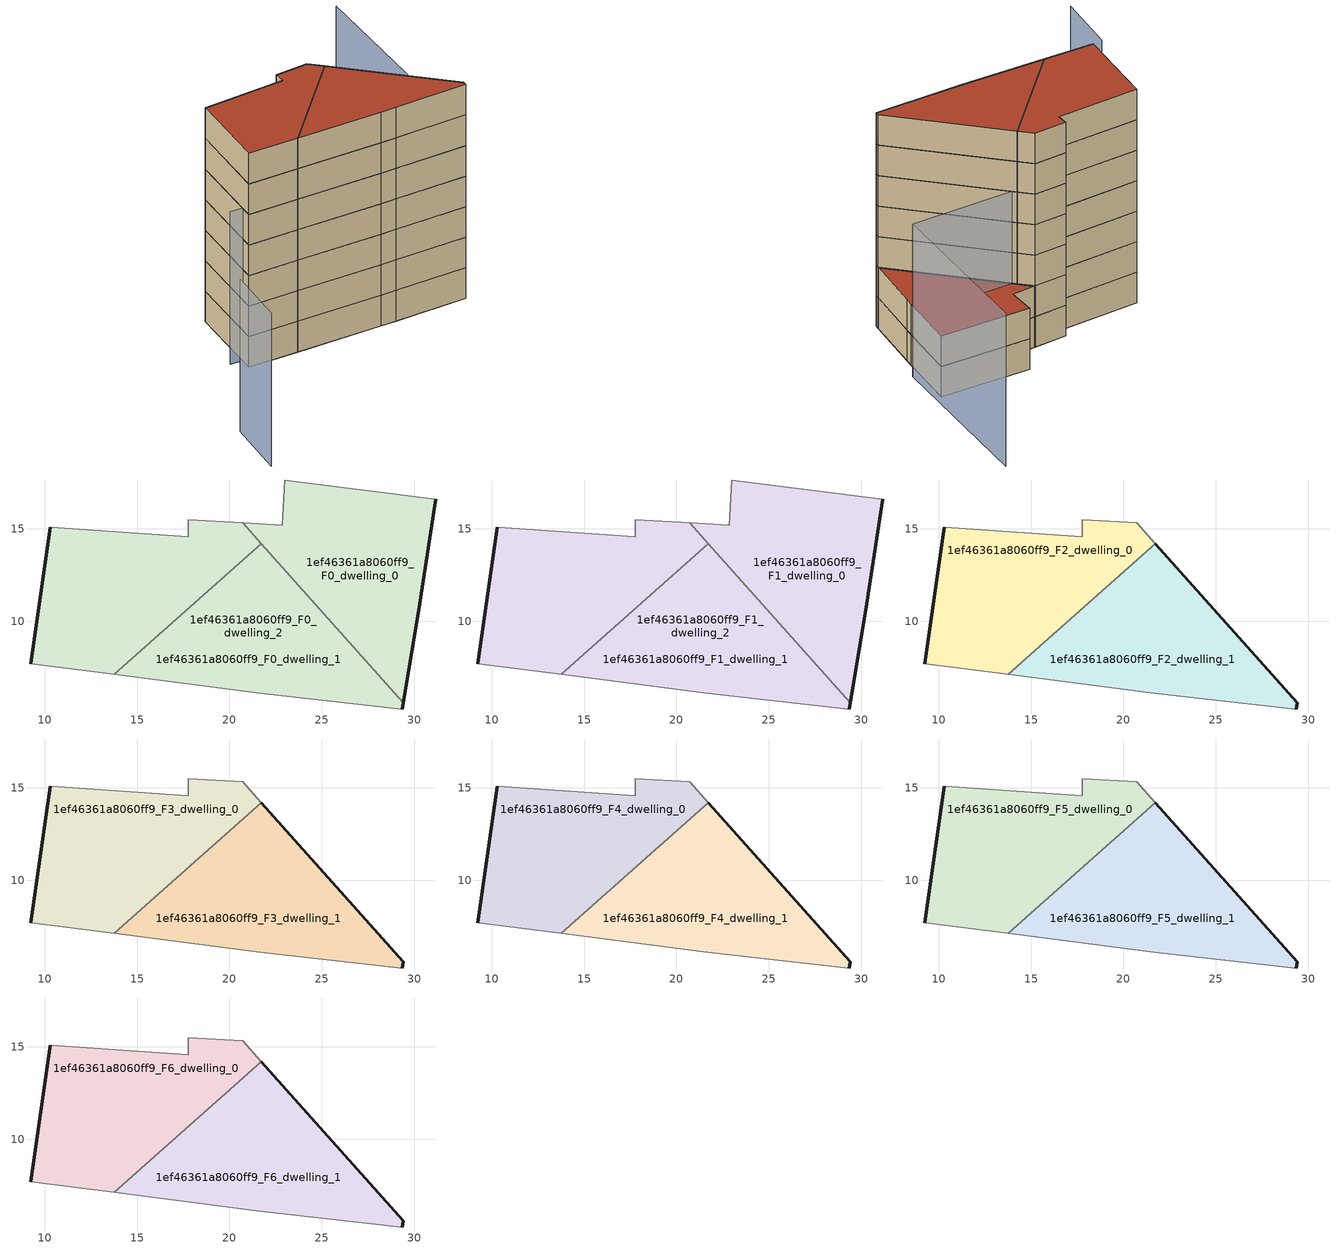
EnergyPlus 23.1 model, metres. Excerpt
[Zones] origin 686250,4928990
1ef46361a8060ff9_F0_dwelling_0
 floor ground (EU_floor_Construction): 29.4,5.57 30.28,10.76 30.4,11.49 31.17,16.59 23,17.64 22.87,15.18 20.73,15.32 z0; 21.72,14.2 20.73,15.32 17.78,15.5 17.78,14.58 10.31,15.09 9.25,7.71 13.77,7.12 z0
 wall outside (EU_wall_Construction): 9.25,7.71 10.31,15.09 z0:3
 wall adiabatic (EU_wall_Construction): 10.31,15.09 17.78,14.58 17.78,15.5 20.73,15.32 / 13.77,7.12 9.25,7.71 z0:3
 wall to 1ef46361a8060ff9_F0_dwelling_1 (EU_wall_Construction): 21.72,14.2 13.77,7.12 z0:3
 wall to 1ef46361a8060ff9_F0_dwelling_2 (EU_wall_Construction): 20.73,15.32 21.72,14.2 z0:3
1ef46361a8060ff9_F0_dwelling_1
 floor ground (EU_floor_Construction): 29.4,5.57 30.28,10.76 30.4,11.49 31.17,16.59 23,17.64 22.87,15.18 20.73,15.32 z0; 29.35,5.25 29.4,5.57 21.72,14.2 13.77,7.12 21.46,6.12 22.86,5.96 z0
 wall outside (EU_wall_Construction): 29.41,5.57 29.35,5.25 z0:3
 wall adiabatic (EU_wall_Construction): 29.35,5.25 22.86,5.96 21.46,6.12 13.77,7.12 z0:3
 wall to 1ef46361a8060ff9_F0_dwelling_2 (EU_wall_Construction): 21.72,14.2 29.41,5.57 z0:3
1ef46361a8060ff9_F0_dwelling_2
 floor ground (EU_floor_Construction): 29.4,5.57 30.28,10.76 30.4,11.49 31.17,16.59 23,17.64 22.87,15.18 20.73,15.32 z0; 21.72,14.2 20.73,15.32 17.78,15.5 17.78,14.58 10.31,15.09 9.25,7.71 13.77,7.12 z0; 29.35,5.25 29.4,5.57 21.72,14.2 13.77,7.12 21.46,6.12 22.86,5.96 z0
 wall outside (EU_wall_Construction): 31.17,16.59 30.4,11.49 30.28,10.76 29.41,5.57 z0:3
 wall adiabatic (EU_wall_Construction): 20.73,15.32 22.87,15.18 23,17.64 31.17,16.59 z0:3
1ef46361a8060ff9_F1_dwelling_0
 floor adiabatic (EU_floor_Construction): 29.4,5.57 30.28,10.76 30.4,11.49 31.17,16.59 23,17.64 22.87,15.18 20.73,15.32 z3; 21.72,14.2 20.73,15.32 17.78,15.5 17.78,14.58 10.31,15.09 9.25,7.71 13.77,7.12 z3
 wall outside (EU_wall_Construction): 9.25,7.71 10.31,15.09 z3:6
 wall adiabatic (EU_wall_Construction): 10.31,15.09 17.78,14.58 17.78,15.5 20.73,15.32 / 13.77,7.12 9.25,7.71 z3:6
 wall to 1ef46361a8060ff9_F1_dwelling_1 (EU_wall_Construction): 21.72,14.2 13.77,7.12 z3:6
 wall to 1ef46361a8060ff9_F1_dwelling_2 (EU_wall_Construction): 20.73,15.32 21.72,14.2 z3:6
 roof outside (EU_floor_Construction): 31.17,16.59 30.4,11.49 30.28,10.76 29.4,5.57 20.73,15.32 22.87,15.18 23,17.64 z6
1ef46361a8060ff9_F1_dwelling_1
 floor to 1ef46361a8060ff9_F0_dwelling_1 (EU_floor_Construction): 29.4,5.57 30.28,10.76 30.4,11.49 31.17,16.59 23,17.64 22.87,15.18 20.73,15.32 z3; 29.35,5.25 29.4,5.57 21.72,14.2 13.77,7.12 21.46,6.12 22.86,5.96 z3
 wall outside (EU_wall_Construction): 29.41,5.57 29.35,5.25 z3:6
 wall adiabatic (EU_wall_Construction): 29.35,5.25 22.86,5.96 21.46,6.12 13.77,7.12 z3:6
 wall to 1ef46361a8060ff9_F1_dwelling_2 (EU_wall_Construction): 21.72,14.2 29.41,5.57 z3:6
 roof outside (EU_floor_Construction): 31.17,16.59 30.4,11.49 30.28,10.76 29.4,5.57 20.73,15.32 22.87,15.18 23,17.64 z6
1ef46361a8060ff9_F1_dwelling_2
 floor to 1ef46361a8060ff9_F0_dwelling_2 (EU_floor_Construction): 31.17,16.59 30.4,11.49 30.28,10.76 29.4,5.57 20.73,15.32 22.87,15.18 23,17.64 z3; 21.72,14.2 20.73,15.32 17.78,15.5 17.78,14.58 10.31,15.09 9.25,7.71 13.77,7.12 z3
 floor adiabatic (EU_floor_Construction): 29.35,5.25 29.4,5.57 21.72,14.2 13.77,7.12 21.46,6.12 22.86,5.96 z3
 wall outside (EU_wall_Construction): 31.17,16.59 30.4,11.49 30.28,10.76 29.41,5.57 z3:6
 wall adiabatic (EU_wall_Construction): 20.73,15.32 22.87,15.18 23,17.64 31.17,16.59 z3:6
 ceiling adiabatic (EU_roof_Construction): 20.73,15.32 21.72,14.2 13.77,7.12 9.25,7.71 10.31,15.09 17.78,14.58 17.78,15.5 z6; 21.72,14.2 29.4,5.57 29.35,5.25 22.86,5.96 21.46,6.12 13.77,7.12 z6
 roof outside (EU_roof_Construction): 31.17,16.59 30.4,11.49 30.28,10.76 29.4,5.57 20.73,15.32 22.87,15.18 23,17.64 z6
1ef46361a8060ff9_F2_dwelling_0
 floor to 1ef46361a8060ff9_F1_dwelling_0 (EU_floor_Construction): 21.72,14.2 20.73,15.32 17.78,15.5 17.78,14.58 10.31,15.09 9.25,7.71 13.77,7.12 z6
 wall outside (EU_wall_Construction): 9.25,7.71 10.31,15.09 z6:9
 wall adiabatic (EU_wall_Construction): 10.31,15.09 17.78,14.58 17.78,15.5 20.73,15.32 21.72,14.2 / 13.77,7.12 9.25,7.71 z6:9
 wall to 1ef46361a8060ff9_F2_dwelling_1 (EU_wall_Construction): 21.72,14.2 13.77,7.12 z6:9
1ef46361a8060ff9_F2_dwelling_1
 floor to 1ef46361a8060ff9_F1_dwelling_1 (EU_floor_Construction): 29.35,5.25 29.4,5.57 21.72,14.2 13.77,7.12 21.46,6.12 22.86,5.96 z6
 wall outside (EU_wall_Construction): 21.72,14.2 29.41,5.57 29.35,5.25 z6:9
 wall adiabatic (EU_wall_Construction): 29.35,5.25 22.86,5.96 21.46,6.12 13.77,7.12 z6:9
1ef46361a8060ff9_F3_dwelling_0
 floor to 1ef46361a8060ff9_F2_dwelling_0 (EU_floor_Construction): 21.72,14.2 20.73,15.32 17.78,15.5 17.78,14.58 10.31,15.09 9.25,7.71 13.77,7.12 z9
 wall outside (EU_wall_Construction): 9.25,7.71 10.31,15.09 z9:12
 wall adiabatic (EU_wall_Construction): 10.31,15.09 17.78,14.58 17.78,15.5 20.73,15.32 21.72,14.2 / 13.77,7.12 9.25,7.71 z9:12
 wall to 1ef46361a8060ff9_F3_dwelling_1 (EU_wall_Construction): 21.72,14.2 13.77,7.12 z9:12
1ef46361a8060ff9_F3_dwelling_1
 floor to 1ef46361a8060ff9_F2_dwelling_1 (EU_floor_Construction): 29.35,5.25 29.4,5.57 21.72,14.2 13.77,7.12 21.46,6.12 22.86,5.96 z9
 wall outside (EU_wall_Construction): 21.72,14.2 29.41,5.57 29.35,5.25 z9:12
 wall adiabatic (EU_wall_Construction): 29.35,5.25 22.86,5.96 21.46,6.12 13.77,7.12 z9:12
1ef46361a8060ff9_F4_dwelling_0
 floor to 1ef46361a8060ff9_F3_dwelling_0 (EU_floor_Construction): 21.72,14.2 20.73,15.32 17.78,15.5 17.78,14.58 10.31,15.09 9.25,7.71 13.77,7.12 z12
 wall outside (EU_wall_Construction): 9.25,7.71 10.31,15.09 z12:15
 wall adiabatic (EU_wall_Construction): 10.31,15.09 17.78,14.58 17.78,15.5 20.73,15.32 21.72,14.2 / 13.77,7.12 9.25,7.71 z12:15
 wall to 1ef46361a8060ff9_F4_dwelling_1 (EU_wall_Construction): 21.72,14.2 13.77,7.12 z12:15
1ef46361a8060ff9_F4_dwelling_1
 floor to 1ef46361a8060ff9_F3_dwelling_1 (EU_floor_Construction): 29.35,5.25 29.4,5.57 21.72,14.2 13.77,7.12 21.46,6.12 22.86,5.96 z12
 wall outside (EU_wall_Construction): 21.72,14.2 29.41,5.57 29.35,5.25 z12:15
 wall adiabatic (EU_wall_Construction): 29.35,5.25 22.86,5.96 21.46,6.12 13.77,7.12 z12:15
1ef46361a8060ff9_F5_dwelling_0
 floor to 1ef46361a8060ff9_F4_dwelling_0 (EU_floor_Construction): 21.72,14.2 20.73,15.32 17.78,15.5 17.78,14.58 10.31,15.09 9.25,7.71 13.77,7.12 z15
 wall outside (EU_wall_Construction): 9.25,7.71 10.31,15.09 z15:18
 wall adiabatic (EU_wall_Construction): 10.31,15.09 17.78,14.58 17.78,15.5 20.73,15.32 21.72,14.2 / 13.77,7.12 9.25,7.71 z15:18
 wall to 1ef46361a8060ff9_F5_dwelling_1 (EU_wall_Construction): 21.72,14.2 13.77,7.12 z15:18
1ef46361a8060ff9_F5_dwelling_1
 floor to 1ef46361a8060ff9_F4_dwelling_1 (EU_floor_Construction): 29.35,5.25 29.4,5.57 21.72,14.2 13.77,7.12 21.46,6.12 22.86,5.96 z15
 wall outside (EU_wall_Construction): 21.72,14.2 29.41,5.57 29.35,5.25 z15:18
 wall adiabatic (EU_wall_Construction): 29.35,5.25 22.86,5.96 21.46,6.12 13.77,7.12 z15:18
1ef46361a8060ff9_F6_dwelling_0
 floor to 1ef46361a8060ff9_F5_dwelling_0 (EU_floor_Construction): 21.72,14.2 20.73,15.32 17.78,15.5 17.78,14.58 10.31,15.09 9.25,7.71 13.77,7.12 z18
 wall outside (EU_wall_Construction): 9.25,7.71 10.31,15.09 z18:21
 wall adiabatic (EU_wall_Construction): 10.31,15.09 17.78,14.58 17.78,15.5 20.73,15.32 21.72,14.2 / 13.77,7.12 9.25,7.71 z18:21
 wall to 1ef46361a8060ff9_F6_dwelling_1 (EU_wall_Construction): 21.72,14.2 13.77,7.12 z18:21
 roof outside (EU_roof_Construction): 20.73,15.32 21.72,14.2 13.77,7.12 9.25,7.71 10.31,15.09 17.78,14.58 17.78,15.5 z21
1ef46361a8060ff9_F6_dwelling_1
 floor to 1ef46361a8060ff9_F5_dwelling_1 (EU_floor_Construction): 29.35,5.25 29.4,5.57 21.72,14.2 13.77,7.12 21.46,6.12 22.86,5.96 z18
 wall outside (EU_wall_Construction): 21.72,14.2 29.41,5.57 29.35,5.25 z18:21
 wall adiabatic (EU_wall_Construction): 29.35,5.25 22.86,5.96 21.46,6.12 13.77,7.12 z18:21
 roof outside (EU_roof_Construction): 21.72,14.2 29.41,5.57 29.35,5.25 22.86,5.96 21.46,6.12 13.77,7.12 z21
shading: 8.3,8.94 29.35,5.24 / 3.17,0.63 2.26,-4.83 / 32.85,27.71 31.29,12.89 / 31.29,12.89 10.31,15.09 z0:15
[Building]
EU S2 Campaign: North Axis=0; Terrain=City; Solar Distribution=FullExterior
[Site:Location]
Bologna: Latitude=44.5; Longitude=11.25; Time Zone=1; Elevation=37
[SizingPeriod:WeatherFileDays]
AnnualSizingPeriod: Begin Month=1; Begin Day of Month=1; End Month=12; End Day of Month=31; Day of Week for Start Day=Monday; Use Weather File Daylight Saving Period=No; Use Weather File Rain and Snow Indicators=No
[MATERIAL]
EU_InternalMass_Material: Roughness=MediumRough; Thickness=0.1; Conductivity=1; Density=1800; Specific Heat=900; Thermal Absorptance=0.9; Solar Absorptance=0.7; Visible Absorptance=0.7
[MATERIAL:NOMASS] Roughness=MediumRough; Thermal Absorptance=0.9; Solar Absorptance=0.7; Visible Absorptance=0.7
Name | Thermal Resistance
EU_wall_NoMass | 0.905828
EU_roof_NoMass | 0.37593
EU_floor_NoMass | 0.67114
[CONSTRUCTION]
EU_wall_Construction: EU_wall_NoMass
EU_roof_Construction: EU_roof_NoMass
EU_floor_Construction: EU_floor_NoMass
EU_InternalMass_Construction: EU_InternalMass_Material
[ZONE] Type=1; Multiplier=1; Ceiling Height=autocalculate; Floor Area=autocalculate; Part of Total Floor Area=Yes
Name | Volume
1ef46361a8060ff9_F0_dwelling_0 | 388.251
1ef46361a8060ff9_F1_dwelling_0 | 388.252
1ef46361a8060ff9_F2_dwelling_0 | 194.123
1ef46361a8060ff9_F3_dwelling_0; 1ef46361a8060ff9_F4_dwelling_0; 1ef46361a8060ff9_F5_dwelling_0; 1ef46361a8060ff9_F6_dwelling_0 | 194.124
1ef46361a8060ff9_F0_dwelling_1; 1ef46361a8060ff9_F1_dwelling_1 | 388.269
1ef46361a8060ff9_F2_dwelling_1 | 194.14
1ef46361a8060ff9_F3_dwelling_1; 1ef46361a8060ff9_F4_dwelling_1; 1ef46361a8060ff9_F5_dwelling_1; 1ef46361a8060ff9_F6_dwelling_1 | 194.148
1ef46361a8060ff9_F0_dwelling_2 | 582.391
1ef46361a8060ff9_F1_dwelling_2 | 582.392
[INTERNALMASS] Construction=EU_InternalMass_Construction
Name | Zone or ZoneList | Surface Area
1ef46361a8060ff9_F0_dwelling_0_EU_InternalMass | 1ef46361a8060ff9_F0_dwelling_0 | 64.7074
1ef46361a8060ff9_F0_dwelling_1_EU_InternalMass | 1ef46361a8060ff9_F0_dwelling_1 | 64.7162
1ef46361a8060ff9_F0_dwelling_2_EU_InternalMass | 1ef46361a8060ff9_F0_dwelling_2 | 64.7088
1ef46361a8060ff9_F1_dwelling_0_EU_InternalMass | 1ef46361a8060ff9_F1_dwelling_0 | 64.7074
1ef46361a8060ff9_F1_dwelling_1_EU_InternalMass | 1ef46361a8060ff9_F1_dwelling_1 | 64.7162
1ef46361a8060ff9_F1_dwelling_2_EU_InternalMass | 1ef46361a8060ff9_F1_dwelling_2 | 64.7088
1ef46361a8060ff9_F2_dwelling_0_EU_InternalMass | 1ef46361a8060ff9_F2_dwelling_0 | 97.066
1ef46361a8060ff9_F2_dwelling_1_EU_InternalMass | 1ef46361a8060ff9_F2_dwelling_1 | 97.0694
1ef46361a8060ff9_F3_dwelling_0_EU_InternalMass | 1ef46361a8060ff9_F3_dwelling_0 | 97.066
1ef46361a8060ff9_F3_dwelling_1_EU_InternalMass | 1ef46361a8060ff9_F3_dwelling_1 | 97.0694
1ef46361a8060ff9_F4_dwelling_0_EU_InternalMass | 1ef46361a8060ff9_F4_dwelling_0 | 97.066
1ef46361a8060ff9_F4_dwelling_1_EU_InternalMass | 1ef46361a8060ff9_F4_dwelling_1 | 97.0694
1ef46361a8060ff9_F5_dwelling_0_EU_InternalMass | 1ef46361a8060ff9_F5_dwelling_0 | 97.066
1ef46361a8060ff9_F5_dwelling_1_EU_InternalMass | 1ef46361a8060ff9_F5_dwelling_1 | 97.0694
1ef46361a8060ff9_F6_dwelling_0_EU_InternalMass | 1ef46361a8060ff9_F6_dwelling_0 | 97.066
1ef46361a8060ff9_F6_dwelling_1_EU_InternalMass | 1ef46361a8060ff9_F6_dwelling_1 | 97.0694
[OTHEREQUIPMENT] Fuel Type=Electricity; Design Level Calculation Method=Watts/Area; Power per Zone Floor Area=1; Fraction Latent=0; Fraction Radiant=0; Fraction Lost=0; Carbon Dioxide Generation Rate=0; EndUse Subcategory=EU_Step8_InternalGains
Name | Zone or ZoneList or Space or SpaceList | Schedule
EU_Step8_InternalGain_1ef46361a8060ff9_F0_dwelling_0_f000 | 1ef46361a8060ff9_F0_dwelling_0 | EU_Step8_GainSchedule_1ef46361a8060ff9_F0_dwelling_0_f000
EU_Step8_InternalGain_1ef46361a8060ff9_F0_dwelling_1_f000 | 1ef46361a8060ff9_F0_dwelling_1 | EU_Step8_GainSchedule_1ef46361a8060ff9_F0_dwelling_1_f000
EU_Step8_InternalGain_1ef46361a8060ff9_F0_dwelling_2_f000 | 1ef46361a8060ff9_F0_dwelling_2 | EU_Step8_GainSchedule_1ef46361a8060ff9_F0_dwelling_2_f000
EU_Step8_InternalGain_1ef46361a8060ff9_F1_dwelling_0_f000 | 1ef46361a8060ff9_F1_dwelling_0 | EU_Step8_GainSchedule_1ef46361a8060ff9_F1_dwelling_0_f000
EU_Step8_InternalGain_1ef46361a8060ff9_F1_dwelling_1_f000 | 1ef46361a8060ff9_F1_dwelling_1 | EU_Step8_GainSchedule_1ef46361a8060ff9_F1_dwelling_1_f000
EU_Step8_InternalGain_1ef46361a8060ff9_F1_dwelling_2_f000 | 1ef46361a8060ff9_F1_dwelling_2 | EU_Step8_GainSchedule_1ef46361a8060ff9_F1_dwelling_2_f000
EU_Step8_InternalGain_1ef46361a8060ff9_F2_dwelling_0_f000 | 1ef46361a8060ff9_F2_dwelling_0 | EU_Step8_GainSchedule_1ef46361a8060ff9_F2_dwelling_0_f000
EU_Step8_InternalGain_1ef46361a8060ff9_F2_dwelling_1_f000 | 1ef46361a8060ff9_F2_dwelling_1 | EU_Step8_GainSchedule_1ef46361a8060ff9_F2_dwelling_1_f000
EU_Step8_InternalGain_1ef46361a8060ff9_F3_dwelling_0_f000 | 1ef46361a8060ff9_F3_dwelling_0 | EU_Step8_GainSchedule_1ef46361a8060ff9_F3_dwelling_0_f000
EU_Step8_InternalGain_1ef46361a8060ff9_F3_dwelling_1_f000 | 1ef46361a8060ff9_F3_dwelling_1 | EU_Step8_GainSchedule_1ef46361a8060ff9_F3_dwelling_1_f000
EU_Step8_InternalGain_1ef46361a8060ff9_F4_dwelling_0_f000 | 1ef46361a8060ff9_F4_dwelling_0 | EU_Step8_GainSchedule_1ef46361a8060ff9_F4_dwelling_0_f000
EU_Step8_InternalGain_1ef46361a8060ff9_F4_dwelling_1_f000 | 1ef46361a8060ff9_F4_dwelling_1 | EU_Step8_GainSchedule_1ef46361a8060ff9_F4_dwelling_1_f000
EU_Step8_InternalGain_1ef46361a8060ff9_F5_dwelling_0_f000 | 1ef46361a8060ff9_F5_dwelling_0 | EU_Step8_GainSchedule_1ef46361a8060ff9_F5_dwelling_0_f000
EU_Step8_InternalGain_1ef46361a8060ff9_F5_dwelling_1_f000 | 1ef46361a8060ff9_F5_dwelling_1 | EU_Step8_GainSchedule_1ef46361a8060ff9_F5_dwelling_1_f000
EU_Step8_InternalGain_1ef46361a8060ff9_F6_dwelling_0_f000 | 1ef46361a8060ff9_F6_dwelling_0 | EU_Step8_GainSchedule_1ef46361a8060ff9_F6_dwelling_0_f000
EU_Step8_InternalGain_1ef46361a8060ff9_F6_dwelling_1_f000 | 1ef46361a8060ff9_F6_dwelling_1 | EU_Step8_GainSchedule_1ef46361a8060ff9_F6_dwelling_1_f000
[ZONEVENTILATION:DESIGNFLOWRATE] Schedule=EU_AlwaysOn; Design Flow Rate Calculation Method=AirChanges/Hour; Air Changes per Hour=0.73129; Ventilation Type=Natural; Fan Pressure Rise=0; Fan Total Efficiency=1; Constant Term Coefficient=1; Temperature Term Coefficient=0; Velocity Term Coefficient=0; Velocity Squared Term Coefficient=0; Minimum Indoor Temperature=-100; Maximum Indoor Temperature=100; Delta Temperature=-100; Minimum Outdoor Temperature=-100; Maximum Outdoor Temperature=100; Maximum Wind Speed=40
Name | Zone or ZoneList or Space or SpaceList
EU_ConstantAir_1ef46361a8060ff9_F0_dwelling_0 | 1ef46361a8060ff9_F0_dwelling_0
EU_ConstantAir_1ef46361a8060ff9_F0_dwelling_1 | 1ef46361a8060ff9_F0_dwelling_1
EU_ConstantAir_1ef46361a8060ff9_F0_dwelling_2 | 1ef46361a8060ff9_F0_dwelling_2
EU_ConstantAir_1ef46361a8060ff9_F1_dwelling_0 | 1ef46361a8060ff9_F1_dwelling_0
EU_ConstantAir_1ef46361a8060ff9_F1_dwelling_1 | 1ef46361a8060ff9_F1_dwelling_1
EU_ConstantAir_1ef46361a8060ff9_F1_dwelling_2 | 1ef46361a8060ff9_F1_dwelling_2
EU_ConstantAir_1ef46361a8060ff9_F2_dwelling_0 | 1ef46361a8060ff9_F2_dwelling_0
EU_ConstantAir_1ef46361a8060ff9_F2_dwelling_1 | 1ef46361a8060ff9_F2_dwelling_1
EU_ConstantAir_1ef46361a8060ff9_F3_dwelling_0 | 1ef46361a8060ff9_F3_dwelling_0
EU_ConstantAir_1ef46361a8060ff9_F3_dwelling_1 | 1ef46361a8060ff9_F3_dwelling_1
EU_ConstantAir_1ef46361a8060ff9_F4_dwelling_0 | 1ef46361a8060ff9_F4_dwelling_0
EU_ConstantAir_1ef46361a8060ff9_F4_dwelling_1 | 1ef46361a8060ff9_F4_dwelling_1
EU_ConstantAir_1ef46361a8060ff9_F5_dwelling_0 | 1ef46361a8060ff9_F5_dwelling_0
EU_ConstantAir_1ef46361a8060ff9_F5_dwelling_1 | 1ef46361a8060ff9_F5_dwelling_1
EU_ConstantAir_1ef46361a8060ff9_F6_dwelling_0 | 1ef46361a8060ff9_F6_dwelling_0
EU_ConstantAir_1ef46361a8060ff9_F6_dwelling_1 | 1ef46361a8060ff9_F6_dwelling_1
[HVACTEMPLATE:THERMOSTAT] Constant Heating Setpoint=20; Constant Cooling Setpoint=50
EU_HeatOnly_1ef46361a8060ff9_F0_dwelling_0; EU_HeatOnly_1ef46361a8060ff9_F0_dwelling_1; EU_HeatOnly_1ef46361a8060ff9_F0_dwelling_2; EU_HeatOnly_1ef46361a8060ff9_F1_dwelling_0; EU_HeatOnly_1ef46361a8060ff9_F1_dwelling_1; EU_HeatOnly_1ef46361a8060ff9_F1_dwelling_2; EU_HeatOnly_1ef46361a8060ff9_F2_dwelling_0; EU_HeatOnly_1ef46361a8060ff9_F2_dwelling_1; EU_HeatOnly_1ef46361a8060ff9_F3_dwelling_0; EU_HeatOnly_1ef46361a8060ff9_F3_dwelling_1; EU_HeatOnly_1ef46361a8060ff9_F4_dwelling_0; EU_HeatOnly_1ef46361a8060ff9_F4_dwelling_1; EU_HeatOnly_1ef46361a8060ff9_F5_dwelling_0; EU_HeatOnly_1ef46361a8060ff9_F5_dwelling_1; EU_HeatOnly_1ef46361a8060ff9_F6_dwelling_0; EU_HeatOnly_1ef46361a8060ff9_F6_dwelling_1
[HVACTEMPLATE:ZONE:IDEALLOADSAIRSYSTEM] System Availability Schedule=EU_AlwaysOn; Maximum Heating Supply Air Temperature=50; Minimum Cooling Supply Air Temperature=13; Maximum Heating Supply Air Humidity Ratio=0.0156; Minimum Cooling Supply Air Humidity Ratio=0.0077; Heating Limit=NoLimit; Cooling Limit=NoLimit; Heating Availability Schedule=EU_AlwaysOn; Cooling Availability Schedule=EU_CoolingOff; Dehumidification Control Type=ConstantSensibleHeatRatio; Cooling Sensible Heat Ratio=0.7; Dehumidification Setpoint=60; Humidification Control Type=None; Humidification Setpoint=30; Outdoor Air Method=None; Outdoor Air Flow Rate per Person=0.00944; Outdoor Air Flow Rate per Zone Floor Area=0; Outdoor Air Flow Rate per Zone=0; Demand Controlled Ventilation Type=None; Outdoor Air Economizer Type=NoEconomizer; Heat Recovery Type=None; Sensible Heat Recovery Effectiveness=0.7; Latent Heat Recovery Effectiveness=0.65
Name | Template Thermostat
1ef46361a8060ff9_F0_dwelling_0 | EU_HeatOnly_1ef46361a8060ff9_F0_dwelling_0
1ef46361a8060ff9_F0_dwelling_1 | EU_HeatOnly_1ef46361a8060ff9_F0_dwelling_1
1ef46361a8060ff9_F0_dwelling_2 | EU_HeatOnly_1ef46361a8060ff9_F0_dwelling_2
1ef46361a8060ff9_F1_dwelling_0 | EU_HeatOnly_1ef46361a8060ff9_F1_dwelling_0
1ef46361a8060ff9_F1_dwelling_1 | EU_HeatOnly_1ef46361a8060ff9_F1_dwelling_1
1ef46361a8060ff9_F1_dwelling_2 | EU_HeatOnly_1ef46361a8060ff9_F1_dwelling_2
1ef46361a8060ff9_F2_dwelling_0 | EU_HeatOnly_1ef46361a8060ff9_F2_dwelling_0
1ef46361a8060ff9_F2_dwelling_1 | EU_HeatOnly_1ef46361a8060ff9_F2_dwelling_1
1ef46361a8060ff9_F3_dwelling_0 | EU_HeatOnly_1ef46361a8060ff9_F3_dwelling_0
1ef46361a8060ff9_F3_dwelling_1 | EU_HeatOnly_1ef46361a8060ff9_F3_dwelling_1
1ef46361a8060ff9_F4_dwelling_0 | EU_HeatOnly_1ef46361a8060ff9_F4_dwelling_0
1ef46361a8060ff9_F4_dwelling_1 | EU_HeatOnly_1ef46361a8060ff9_F4_dwelling_1
1ef46361a8060ff9_F5_dwelling_0 | EU_HeatOnly_1ef46361a8060ff9_F5_dwelling_0
1ef46361a8060ff9_F5_dwelling_1 | EU_HeatOnly_1ef46361a8060ff9_F5_dwelling_1
1ef46361a8060ff9_F6_dwelling_0 | EU_HeatOnly_1ef46361a8060ff9_F6_dwelling_0
1ef46361a8060ff9_F6_dwelling_1 | EU_HeatOnly_1ef46361a8060ff9_F6_dwelling_1
[SIZING:ZONE] Zone Cooling Design Supply Air Temperature Input Method=SupplyAirTemperature; Zone Cooling Design Supply Air Temperature=13; Zone Heating Design Supply Air Temperature Input Method=SupplyAirTemperature; Zone Heating Design Supply Air Temperature=50; Zone Cooling Design Supply Air Humidity Ratio=0.008; Zone Heating Design Supply Air Humidity Ratio=0.008; Cooling Design Air Flow Method=DesignDay; Cooling Design Air Flow Rate=0; Cooling Minimum Air Flow per Zone Floor Area=0.000762; Cooling Minimum Air Flow=0; Cooling Minimum Air Flow Fraction=0.2; Heating Design Air Flow Method=DesignDay; Heating Design Air Flow Rate=0; Heating Maximum Air Flow per Zone Floor Area=0.002032; Heating Maximum Air Flow=0.141576; Heating Maximum Air Flow Fraction=0.3; Account for Dedicated Outdoor Air System=No; Dedicated Outdoor Air System Control Strategy=NeutralSupplyAir; Dedicated Outdoor Air Low Setpoint Temperature for Design=autosize; Dedicated Outdoor Air High Setpoint Temperature for Design=autosize; Zone Load Sizing Method=Sensible Load Only No Latent Load; Zone Latent Cooling Design Supply Air Humidity Ratio Input Method=HumidityRatioDifference; Zone Cooling Design Supply Air Humidity Ratio Difference=0.005; Zone Latent Heating Design Supply Air Humidity Ratio Input Method=HumidityRatioDifference; Zone Humidification Design Supply Air Humidity Ratio Difference=0.005
1ef46361a8060ff9_F0_dwelling_0; 1ef46361a8060ff9_F0_dwelling_1; 1ef46361a8060ff9_F0_dwelling_2; 1ef46361a8060ff9_F1_dwelling_0; 1ef46361a8060ff9_F1_dwelling_1; 1ef46361a8060ff9_F1_dwelling_2; 1ef46361a8060ff9_F2_dwelling_0; 1ef46361a8060ff9_F2_dwelling_1; 1ef46361a8060ff9_F3_dwelling_0; 1ef46361a8060ff9_F3_dwelling_1; 1ef46361a8060ff9_F4_dwelling_0; 1ef46361a8060ff9_F4_dwelling_1; 1ef46361a8060ff9_F5_dwelling_0; 1ef46361a8060ff9_F5_dwelling_1; 1ef46361a8060ff9_F6_dwelling_0; 1ef46361a8060ff9_F6_dwelling_1
[SCHEDULE:CONSTANT]
Name | Hourly Value
EU_AlwaysOn | 1
EU_CoolingOff | 0
[SCHEDULE:FILE] Column Number=1; Rows to Skip at Top=0; Number of Hours of Data=8760; Column Separator=Comma; Interpolate to Timestep=No; Minutes per Item=60; Adjust Schedule for Daylight Savings=Yes
Name | File
EU_Step8_GainSchedule_1ef46361a8060ff9_F0_dwelling_0_f000 | ../../schedules/1ef46361a8060ff9/1ef46361a8060ff9_F0_dwelling_0_f000_gain.csv
EU_Step8_GainSchedule_1ef46361a8060ff9_F0_dwelling_1_f000 | ../../schedules/1ef46361a8060ff9/1ef46361a8060ff9_F0_dwelling_1_f000_gain.csv
EU_Step8_GainSchedule_1ef46361a8060ff9_F0_dwelling_2_f000 | ../../schedules/1ef46361a8060ff9/1ef46361a8060ff9_F0_dwelling_2_f000_gain.csv
EU_Step8_GainSchedule_1ef46361a8060ff9_F1_dwelling_0_f000 | ../../schedules/1ef46361a8060ff9/1ef46361a8060ff9_F1_dwelling_0_f000_gain.csv
EU_Step8_GainSchedule_1ef46361a8060ff9_F1_dwelling_1_f000 | ../../schedules/1ef46361a8060ff9/1ef46361a8060ff9_F1_dwelling_1_f000_gain.csv
EU_Step8_GainSchedule_1ef46361a8060ff9_F1_dwelling_2_f000 | ../../schedules/1ef46361a8060ff9/1ef46361a8060ff9_F1_dwelling_2_f000_gain.csv
EU_Step8_GainSchedule_1ef46361a8060ff9_F2_dwelling_0_f000 | ../../schedules/1ef46361a8060ff9/1ef46361a8060ff9_F2_dwelling_0_f000_gain.csv
EU_Step8_GainSchedule_1ef46361a8060ff9_F2_dwelling_1_f000 | ../../schedules/1ef46361a8060ff9/1ef46361a8060ff9_F2_dwelling_1_f000_gain.csv
EU_Step8_GainSchedule_1ef46361a8060ff9_F3_dwelling_0_f000 | ../../schedules/1ef46361a8060ff9/1ef46361a8060ff9_F3_dwelling_0_f000_gain.csv
EU_Step8_GainSchedule_1ef46361a8060ff9_F3_dwelling_1_f000 | ../../schedules/1ef46361a8060ff9/1ef46361a8060ff9_F3_dwelling_1_f000_gain.csv
EU_Step8_GainSchedule_1ef46361a8060ff9_F4_dwelling_0_f000 | ../../schedules/1ef46361a8060ff9/1ef46361a8060ff9_F4_dwelling_0_f000_gain.csv
EU_Step8_GainSchedule_1ef46361a8060ff9_F4_dwelling_1_f000 | ../../schedules/1ef46361a8060ff9/1ef46361a8060ff9_F4_dwelling_1_f000_gain.csv
EU_Step8_GainSchedule_1ef46361a8060ff9_F5_dwelling_0_f000 | ../../schedules/1ef46361a8060ff9/1ef46361a8060ff9_F5_dwelling_0_f000_gain.csv
EU_Step8_GainSchedule_1ef46361a8060ff9_F5_dwelling_1_f000 | ../../schedules/1ef46361a8060ff9/1ef46361a8060ff9_F5_dwelling_1_f000_gain.csv
EU_Step8_GainSchedule_1ef46361a8060ff9_F6_dwelling_0_f000 | ../../schedules/1ef46361a8060ff9/1ef46361a8060ff9_F6_dwelling_0_f000_gain.csv
EU_Step8_GainSchedule_1ef46361a8060ff9_F6_dwelling_1_f000 | ../../schedules/1ef46361a8060ff9/1ef46361a8060ff9_F6_dwelling_1_f000_gain.csv
